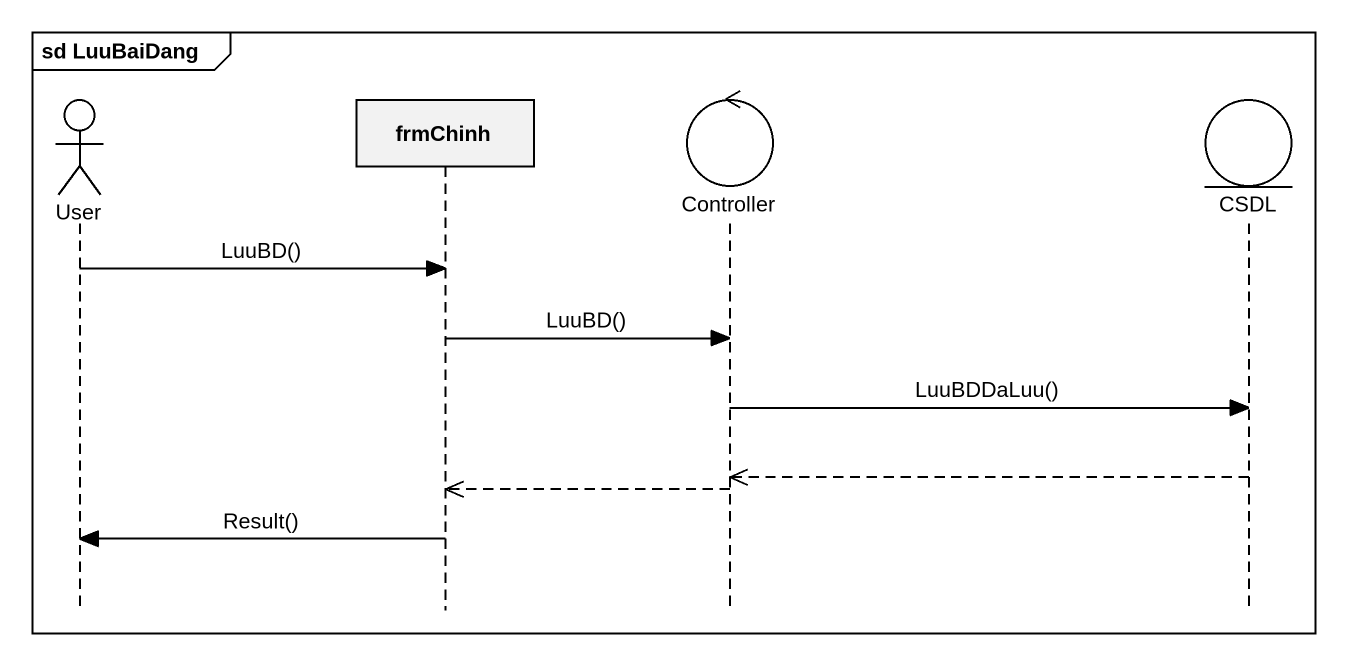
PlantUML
@startuml
mainframe sd LuuBaiDang
hide footbox
actor User
participant frmChinh
control Controller
entity CSDL

User -> frmChinh : LuuBD()
frmChinh -> Controller : LuuBD()
Controller -> CSDL : LuuBDDaLuu()
CSDL -->> Controller
Controller -->> frmChinh
frmChinh -> User : Result()
@enduml
